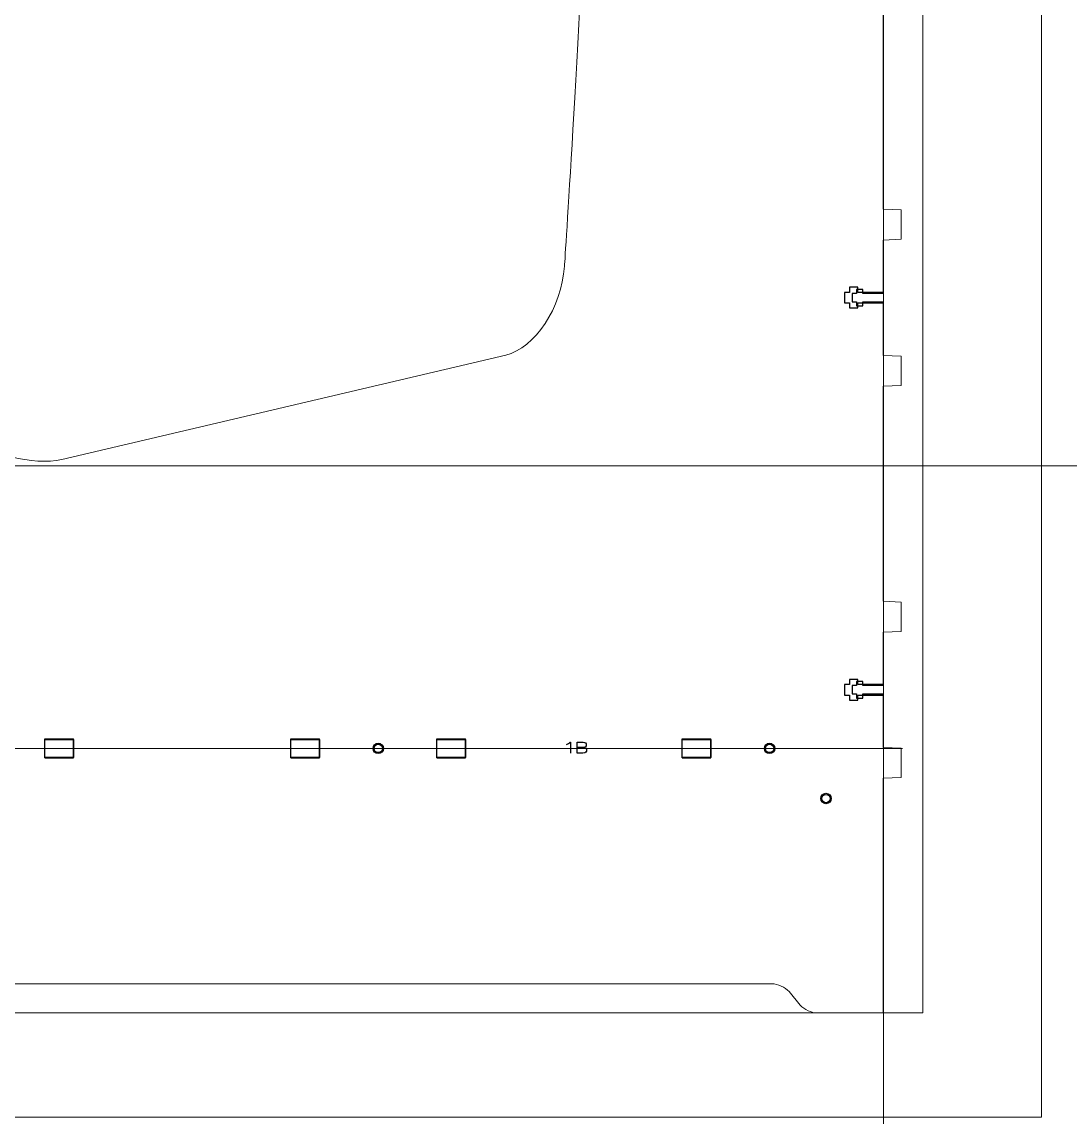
# Model space of a CAD drawing. Header units: millimetres. Extents: x -1949 to 1995, y -2739 to 1842.
# Drawn here: x -1137.5 to -850.5, y -592.8 to -293 of the extents above; entities that cross this region are included whole.
import ezdxf

# ---------------------------------------------------------------- set-up
doc = ezdxf.new("R2010")
doc.units = ezdxf.units.MM
for name, color, linetype, true_color in [('CHANGED_PARTS', 3, 'Continuous', 0x00ff00), ('ORIGIONAL_PARTS_THAT_WERE_', 6, 'Continuous', 0xff00ff), ('TEXT', 5, 'Continuous', 0x0000ff)]:
    doc.layers.add(name, color=color, linetype=linetype, true_color=true_color)
for name, color, linetype, lineweight, true_color in [('Front', 1, 'Continuous', 0, 0xff0000), ('Laser Table', 2, 'Continuous', 0, 0xffff00), ('Referance lines', 2, 'Continuous', 0, 0xffff00)]:
    doc.layers.add(name, color=color, linetype=linetype, lineweight=lineweight, true_color=true_color)

msp = doc.modelspace()

# ---------------------------------------------------------------- linework, layer by layer
at = {"layer": 'CHANGED_PARTS'}
for p, q in [((-901.63, -352.69), (-901.63, -367.04)), ((-908.65, -365.64), (-910.85, -365.64)), ((-910.85, -365.64), (-910.85, -367.04)), ((-908.65, -367.04), (-908.65, -365.64)), ((-910.85, -367.04), (-912.29, -367.04)), ((-912.29, -367.04), (-912.29, -369.9)), ((-901.63, -367.04), (-908.65, -367.04)), ((-912.29, -369.9), (-910.85, -369.9)), ((-910.85, -369.9), (-910.85, -371.3)), ((-910.85, -371.3), (-908.65, -371.3)), ((-908.65, -369.9), (-901.63, -369.9)), ((-908.65, -371.3), (-908.65, -369.9)), ((-901.63, -369.9), (-901.63, -384.27)), ((-901.63, -460.03), (-901.63, -474.38)), ((-908.65, -472.98), (-910.85, -472.98)), ((-910.85, -472.98), (-910.85, -474.38)), ((-908.65, -474.38), (-908.65, -472.98)), ((-910.85, -474.38), (-912.29, -474.38)), ((-912.29, -474.38), (-912.29, -477.24)), ((-901.63, -474.38), (-908.65, -474.38)), ((-912.29, -477.24), (-910.85, -477.24)), ((-910.85, -477.24), (-910.85, -478.64)), ((-910.85, -478.64), (-908.65, -478.64)), ((-908.65, -478.64), (-908.65, -477.24)), ((-908.65, -477.24), (-901.63, -477.24)), ((-901.63, -477.24), (-901.63, -491.61)), ((-1131.24, -494.47), (-1131.24, -489.27)), ((-1131.24, -489.27), (-1123.36, -489.27)), ((-1123.36, -494.47), (-1123.36, -489.27)), ((-1063.9, -494.47), (-1063.9, -489.27)), ((-1063.9, -489.27), (-1056.02, -489.27)), ((-1056.02, -494.47), (-1056.02, -489.27)), ((-1023.9, -494.47), (-1023.9, -489.27)), ((-1023.9, -489.27), (-1016.02, -489.27)), ((-1016.02, -494.47), (-1016.02, -489.27)), ((-956.72, -494.47), (-956.72, -489.27)), ((-956.72, -489.27), (-948.84, -489.27)), ((-948.84, -494.47), (-948.84, -489.27)), ((-1131.24, -494.47), (-1123.36, -494.47)), ((-1063.9, -494.47), (-1056.02, -494.47)), ((-1023.9, -494.47), (-1016.02, -494.47)), ((-956.72, -494.47), (-948.84, -494.47))]:
    msp.add_line(p, q, dxfattribs=at)
at = {"layer": 'CHANGED_PARTS', "color": 3, "true_color": 0x00ff00}
for points in [[(-1041.38, -491.87), (-1041.38, -491.08), (-1040.74, -490.44), (-1039.96, -490.44)], [(-1039.96, -490.44), (-1039.17, -490.44), (-1038.53, -491.08), (-1038.53, -491.87)], [(-934.21, -491.87), (-934.21, -491.08), (-933.57, -490.44), (-932.78, -490.44)], [(-932.78, -490.44), (-931.99, -490.44), (-931.36, -491.08), (-931.36, -491.87)], [(-1039.96, -493.29), (-1040.74, -493.29), (-1041.38, -492.65), (-1041.38, -491.87)], [(-1038.53, -491.87), (-1038.53, -492.65), (-1039.17, -493.29), (-1039.96, -493.29)], [(-932.78, -493.29), (-933.57, -493.29), (-934.21, -492.65), (-934.21, -491.87)], [(-931.36, -491.87), (-931.36, -492.65), (-931.99, -493.29), (-932.78, -493.29)], [(-918.75, -505.57), (-918.75, -504.78), (-918.12, -504.14), (-917.33, -504.14)], [(-917.33, -506.99), (-918.11, -506.99), (-918.75, -506.35), (-918.75, -505.57)], [(-917.33, -504.14), (-916.54, -504.14), (-915.9, -504.78), (-915.9, -505.57)], [(-915.9, -505.57), (-915.9, -506.35), (-916.54, -506.99), (-917.33, -506.99)]]:
    msp.add_open_spline(points, degree=3, dxfattribs=at)
at = {"layer": 'Front', "color": 1, "true_color": 0xff0000}
for p, q in [((-901.63, -285.35), (-901.63, -344.25)), ((-901.63, -344.25), (-896.76, -344.45)), ((-896.76, -344.45), (-896.76, -352.49)), ((-896.76, -352.49), (-901.63, -352.69)), ((-901.63, -384.27), (-896.76, -384.47)), ((-896.76, -384.47), (-896.76, -392.49)), ((-896.76, -392.49), (-901.63, -392.69)), ((-901.63, -392.69), (-901.63, -451.59)), ((-901.63, -451.59), (-896.76, -451.79)), ((-896.76, -451.79), (-896.76, -459.83)), ((-896.76, -459.83), (-901.63, -460.03)), ((-901.63, -491.61), (-896.76, -491.81)), ((-896.76, -491.81), (-896.76, -499.83)), ((-896.76, -499.83), (-901.63, -500.03)), ((-901.63, -500.03), (-901.63, -539.37)), ((-901.63, -564.28), (-901.63, -539.37)), ((-1684.47, -556.28), (-932.11, -556.28))]:
    msp.add_line(p, q, dxfattribs=at)
for points in [[(-1005.03, -384.22), (-1126.55, -412.8)], [(-1132.14, -556.28), (-932.11, -556.28)], [(-927.46, -558.44), (-924.37, -562.12)], [(-919.72, -564.28), (-901.63, -564.28), (-901.63, -564.28)]]:
    msp.add_lwpolyline(points, dxfattribs=at)
for points in [[(-975.67, 35.54), (-975.67, -166.87), (-988.95, -359.89), (-988.95, -359.89)], [(-988.95, -359.89), (-989.73, -371.24), (-996.97, -382.19), (-1005.03, -384.22)], [(-1126.55, -412.8), (-1134.65, -414.42), (-1146.42, -411.44), (-1152.7, -406.18)], [(-932.11, -556.28), (-930.56, -556.28), (-928.46, -557.25), (-927.46, -558.44)], [(-924.37, -562.12), (-923.37, -563.31), (-921.28, -564.28), (-919.72, -564.28)]]:
    msp.add_open_spline(points, degree=3, dxfattribs=at)
at = {"layer": 'Laser Table', "color": 2, "true_color": 0xffff00}
for q in [(-858.29, 607.22), (-1758.29, -592.78)]:
    msp.add_line((-858.29, -592.78), q, dxfattribs=at)
at = {"layer": 'ORIGIONAL_PARTS_THAT_WERE_', "color": 6, "true_color": 0xff00ff}
for p, q in [((-901.63, -352.69), (-901.63, -367.32)), ((-909, -367.32), (-910.16, -367.32)), ((-910.16, -367.32), (-910.16, -369.61)), ((-907.24, -366.2), (-909, -366.2)), ((-909, -366.2), (-909, -367.32)), ((-907.24, -367.32), (-907.24, -366.2)), ((-901.63, -367.32), (-907.24, -367.32)), ((-910.16, -369.61), (-909, -369.61)), ((-909, -369.61), (-909, -370.73)), ((-909, -370.73), (-907.24, -370.73)), ((-907.24, -370.73), (-907.24, -369.61)), ((-907.24, -369.61), (-901.63, -369.61)), ((-901.63, -369.61), (-901.63, -384.27)), ((-901.63, -460.03), (-901.63, -474.66)), ((-907.24, -473.54), (-909, -473.54)), ((-909, -473.54), (-909, -474.66)), ((-907.24, -474.66), (-907.24, -473.54)), ((-909, -474.66), (-910.16, -474.66)), ((-910.16, -474.66), (-910.16, -476.95)), ((-901.63, -474.66), (-907.24, -474.66)), ((-910.16, -476.95), (-909, -476.95)), ((-909, -476.95), (-909, -478.07)), ((-909, -478.07), (-907.24, -478.07)), ((-907.24, -478.07), (-907.24, -476.95)), ((-907.24, -476.95), (-901.63, -476.95)), ((-901.63, -476.95), (-901.63, -491.61))]:
    msp.add_line(p, q, dxfattribs=at)
for points in [[(-1131.24, -489.39), (-1123.36, -489.39), (-1123.36, -494.35), (-1131.24, -494.35), (-1131.24, -489.39), (-1131.24, -489.39)], [(-1063.9, -489.39), (-1056.02, -489.39), (-1056.02, -494.35), (-1063.9, -494.35), (-1063.9, -489.39), (-1063.9, -489.39)], [(-1023.9, -489.39), (-1016.02, -489.39), (-1016.02, -494.35), (-1023.9, -494.35), (-1023.9, -489.39), (-1023.9, -489.39)], [(-956.72, -489.39), (-948.84, -489.39), (-948.84, -494.35), (-956.72, -494.35), (-956.72, -489.39), (-956.72, -489.39)]]:
    msp.add_lwpolyline(points, dxfattribs=at)
for points in [[(-1041.1, -491.87), (-1041.1, -491.24), (-1040.59, -490.73), (-1039.96, -490.73)], [(-1039.96, -490.73), (-1039.33, -490.73), (-1038.82, -491.24), (-1038.82, -491.87)], [(-933.92, -491.87), (-933.92, -491.24), (-933.41, -490.73), (-932.78, -490.73)], [(-932.78, -490.73), (-932.15, -490.73), (-931.64, -491.24), (-931.64, -491.87)], [(-1039.96, -493.01), (-1040.59, -493.01), (-1041.1, -492.5), (-1041.1, -491.87)], [(-1038.82, -491.87), (-1038.82, -492.5), (-1039.33, -493.01), (-1039.96, -493.01)], [(-932.78, -493.01), (-933.41, -493.01), (-933.92, -492.5), (-933.92, -491.87)], [(-931.64, -491.87), (-931.64, -492.5), (-932.15, -493.01), (-932.78, -493.01)], [(-918.47, -505.57), (-918.47, -504.94), (-917.96, -504.43), (-917.33, -504.43)], [(-917.33, -506.71), (-917.96, -506.71), (-918.47, -506.2), (-918.47, -505.57)], [(-917.33, -504.43), (-916.7, -504.43), (-916.19, -504.94), (-916.19, -505.57)], [(-916.19, -505.57), (-916.19, -506.2), (-916.7, -506.71), (-917.33, -506.71)]]:
    msp.add_open_spline(points, degree=3, dxfattribs=at)
at = {"layer": 'Referance lines', "color": 2, "true_color": 0xffff00}
for p, q in [((-890.79, 578.72), (-890.79, -564.28)), ((-901.61, 7.22), (-901.61, -564.28)), ((869.95, -414.5), (-1949.23, -414.5)), ((-1723.24, -491.87), (-896.34, -491.87)), ((-1710.78, -491.87), (-908.82, -491.87)), ((-1147.28, -491.87), (-1039.94, -491.87)), ((-1039.94, -491.87), (-932.6, -491.87)), ((-890.79, -564.28), (-1728.79, -564.28))]:
    msp.add_line(p, q, dxfattribs=at)
at = {"layer": 'Referance lines'}
msp.add_line((-901.61, -564.28), (-901.61, -1808.39), dxfattribs=at)
at = {"layer": 'TEXT', "color": 5, "true_color": 0x0000ff}
for points in [[(-987.44, -490.19), (-987.33, -490.19), (-987.33, -493.16)], [(-983.9, -493.19), (-985.43, -493.19), (-985.43, -490.16), (-985.43, -490.16)], [(-985.43, -490.16), (-983.79, -490.16)], [(-983.65, -491.6), (-985.43, -491.6)], [(-983.65, -491.6), (-983.65, -491.61)]]:
    msp.add_lwpolyline(points, dxfattribs=at)
for points in [[(-988.38, -490.75), (-987.92, -490.63), (-987.61, -490.39), (-987.44, -490.19)], [(-983.79, -490.16), (-983.31, -490.16), (-982.98, -490.42), (-982.98, -490.91)], [(-982.98, -490.91), (-982.98, -491.27), (-983.29, -491.61), (-983.65, -491.6)], [(-983.65, -491.61), (-983.26, -491.62), (-982.89, -491.84), (-982.89, -492.36)], [(-982.89, -492.36), (-982.89, -492.72), (-983.11, -493.19), (-983.9, -493.19)]]:
    msp.add_open_spline(points, degree=3, dxfattribs=at)

doc.saveas('drawing.dxf')
